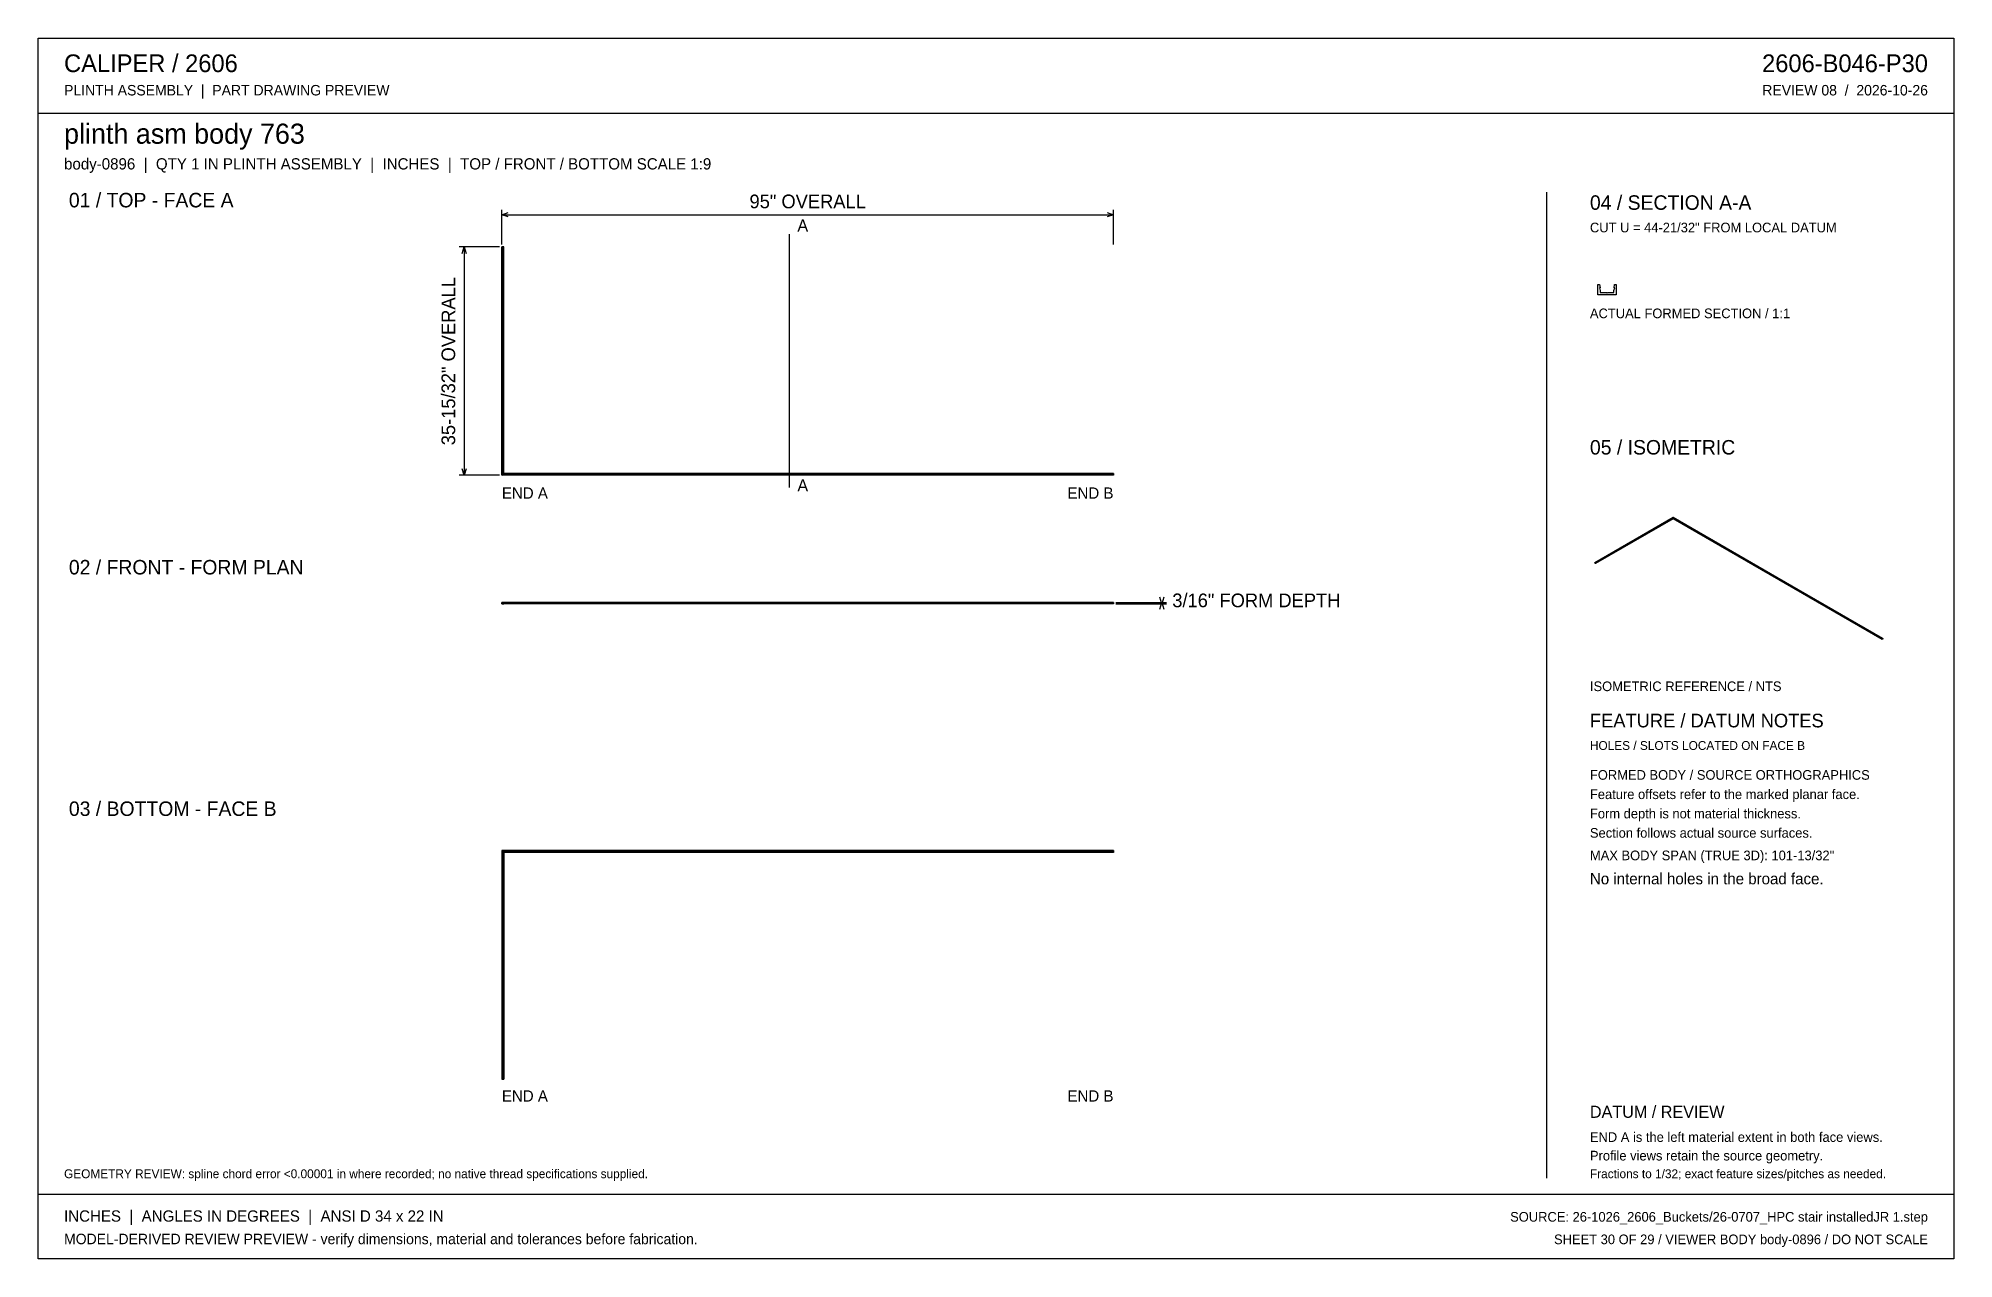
# Model space of a CAD drawing. Header units: inches. Extents: x 4 to 302, y 4 to 194.
import ezdxf
from ezdxf.enums import TextEntityAlignment as Align

# ---------------------------------------------------------------- set-up
doc = ezdxf.new("R2010")
doc.units = ezdxf.units.IN
doc.header["$MEASUREMENT"] = 0

msp = doc.modelspace()

# ---------------------------------------------------------------- linework, layer by layer
at = {"layer": 'ANNOTATION'}
for p, q in [((76.25, 161.74), (76.25, 167.11)), ((76.25, 166.36), (77.25, 166.68)), ((170.25, 166.68), (171.25, 166.36)), ((171.25, 161.74), (171.25, 167.11)), ((76.25, 166.36), (171.25, 166.36)), ((77.25, 166.05), (76.25, 166.36)), ((171.25, 166.36), (170.25, 166.05)), ((75.88, 161.36), (69.62, 161.36)), ((70.06, 160.36), (70.38, 161.36)), ((70.38, 161.36), (70.38, 125.89)), ((70.38, 161.36), (70.69, 160.36)), ((120.9, 163.36), (120.9, 124.01)), ((75.88, 125.89), (69.62, 125.89)), ((70.38, 125.89), (70.06, 126.89)), ((70.69, 126.89), (70.38, 125.89)), ((171.62, 106.12), (179.5, 106.12)), ((171.62, 105.95), (179.5, 105.95)), ((178.75, 105.95), (178.44, 106.95)), ((178.44, 105.12), (178.75, 106.12)), ((179.06, 106.95), (178.75, 105.95)), ((178.75, 106.12), (178.75, 105.95)), ((178.75, 106.12), (179.06, 105.12))]:
    msp.add_line(p, q, dxfattribs=at)
at = {"layer": 'OUTLINE'}
for p, q in [((4.25, 193.75), (301.75, 193.75)), ((4.25, 4.25), (4.25, 193.75)), ((301.75, 193.75), (301.75, 4.25)), ((4.25, 182.12), (301.75, 182.12)), ((238.5, 169.88), (238.5, 16.75)), ((76.25, 125.89), (76.25, 161.36)), ((76.25, 161.36), (76.28, 161.36)), ((76.25, 125.89), (76.25, 161.36)), ((76.56, 161.36), (76.25, 161.36)), ((76.28, 161.36), (76.29, 161.36)), ((76.28, 125.91), (76.28, 161.36)), ((76.29, 161.36), (76.28, 161.36)), ((76.28, 161.36), (76.29, 161.36)), ((76.28, 125.92), (76.28, 161.36)), ((76.29, 125.92), (76.29, 161.36)), ((76.29, 125.93), (76.29, 161.36)), ((76.29, 125.93), (76.29, 161.36)), ((76.29, 161.36), (76.4, 161.36)), ((76.4, 126.03), (76.4, 161.36)), ((76.4, 161.36), (76.41, 161.36)), ((76.41, 161.36), (76.42, 161.36)), ((76.41, 126.04), (76.41, 161.36)), ((76.42, 126.05), (76.42, 161.36)), ((76.42, 161.36), (76.53, 161.36)), ((76.53, 161.36), (76.54, 161.36)), ((76.53, 161.36), (76.54, 161.36)), ((76.53, 126.16), (76.53, 161.36)), ((76.53, 126.16), (76.53, 161.36)), ((76.53, 126.16), (76.53, 161.36)), ((76.54, 161.36), (76.53, 161.36)), ((76.54, 161.36), (76.56, 161.36)), ((76.54, 126.17), (76.54, 161.36)), ((76.54, 126.18), (76.54, 161.36)), ((76.56, 126.2), (76.56, 161.36)), ((76.56, 126.2), (76.56, 161.36)), ((246.5, 153.91), (246.5, 155.5)), ((246.5, 155.5), (246.76, 155.5)), ((246.74, 154.99), (246.85, 154.59)), ((246.84, 154.99), (246.74, 154.99)), ((246.76, 155.5), (246.84, 154.99)), ((248.98, 154.59), (249.1, 154.99)), ((248.99, 154.99), (249.08, 155.5)), ((249.1, 154.99), (248.99, 154.99)), ((249.08, 155.5), (249.33, 155.5)), ((249.33, 155.5), (249.33, 153.91)), ((249.33, 153.91), (246.5, 153.91)), ((246.85, 154.59), (246.85, 154.27)), ((246.85, 154.27), (247.83, 154.27)), ((247.83, 154.27), (247.92, 154.18)), ((247.92, 154.18), (248.01, 154.27)), ((248.01, 154.27), (248.98, 154.27)), ((248.98, 154.27), (248.98, 154.59)), ((76.25, 125.89), (76.56, 126.2)), ((76.28, 125.92), (76.25, 125.89)), ((171.25, 125.89), (76.25, 125.89)), ((171.25, 125.89), (76.25, 125.89)), ((76.29, 125.93), (76.28, 125.91)), ((76.28, 125.91), (76.29, 125.92)), ((76.29, 125.92), (76.28, 125.92)), ((171.25, 125.92), (76.28, 125.92)), ((171.25, 125.91), (76.28, 125.91)), ((76.4, 126.03), (76.29, 125.93)), ((171.25, 125.93), (76.29, 125.93)), ((171.25, 125.93), (76.29, 125.93)), ((171.25, 125.92), (76.29, 125.92)), ((76.41, 126.04), (76.4, 126.03)), ((171.25, 126.03), (76.4, 126.03)), ((76.42, 126.05), (76.41, 126.04)), ((171.25, 126.04), (76.41, 126.04)), ((76.53, 126.16), (76.42, 126.05)), ((171.25, 126.05), (76.42, 126.05)), ((76.53, 126.16), (76.54, 126.18)), ((76.54, 126.18), (76.53, 126.16)), ((76.54, 126.17), (76.53, 126.16)), ((171.25, 126.16), (76.53, 126.16)), ((171.25, 126.16), (76.53, 126.16)), ((171.25, 126.16), (76.53, 126.16)), ((76.56, 126.2), (76.54, 126.17)), ((171.25, 126.18), (76.54, 126.18)), ((171.25, 126.17), (76.54, 126.17)), ((171.25, 126.2), (76.56, 126.2)), ((171.25, 126.2), (76.56, 126.2)), ((171.25, 126.2), (171.25, 125.89)), ((171.25, 126.17), (171.25, 126.2)), ((171.25, 126.16), (171.25, 126.18)), ((171.25, 126.18), (171.25, 126.16)), ((171.25, 126.16), (171.25, 126.17)), ((171.25, 126.05), (171.25, 126.16)), ((171.25, 126.04), (171.25, 126.05)), ((171.25, 126.03), (171.25, 126.04)), ((171.25, 125.93), (171.25, 126.03)), ((171.25, 125.91), (171.25, 125.93)), ((171.25, 125.92), (171.25, 125.92)), ((171.25, 125.92), (171.25, 125.91)), ((171.25, 125.89), (171.25, 125.92)), ((258.17, 119.35), (246, 112.32)), ((258.17, 119.28), (246, 112.25)), ((258.17, 119.32), (246.01, 112.3)), ((258.17, 119.3), (246.01, 112.28)), ((258.17, 119.29), (246.01, 112.27)), ((258.17, 119.28), (246.01, 112.27)), ((258.17, 119.27), (246.01, 112.25)), ((258.17, 119.27), (246.05, 112.28)), ((258.17, 119.27), (246.05, 112.28)), ((258.17, 119.27), (246.06, 112.27)), ((258.17, 119.22), (246.09, 112.25)), ((258.17, 119.21), (246.09, 112.24)), ((258.17, 119.19), (246.09, 112.22)), ((258.17, 119.19), (246.1, 112.22)), ((258.17, 119.16), (246.1, 112.2)), ((258.17, 119.22), (246.11, 112.26)), ((258.17, 119.15), (246.11, 112.19)), ((258.17, 119.28), (258.17, 119.35)), ((290.75, 100.54), (258.17, 119.35)), ((258.17, 119.35), (258.17, 119.22)), ((258.17, 119.32), (258.17, 119.3)), ((290.74, 100.51), (258.17, 119.32)), ((258.17, 119.27), (258.17, 119.32)), ((258.17, 119.3), (258.17, 119.29)), ((290.74, 100.5), (258.17, 119.3)), ((258.17, 119.29), (258.17, 119.28)), ((290.74, 100.48), (258.17, 119.29)), ((290.74, 100.48), (258.17, 119.28)), ((258.17, 119.28), (258.17, 119.27)), ((290.75, 100.47), (258.17, 119.28)), ((258.17, 119.27), (258.17, 119.28)), ((290.7, 100.49), (258.17, 119.27)), ((258.17, 119.27), (258.17, 119.27)), ((290.7, 100.49), (258.17, 119.27)), ((258.17, 119.22), (258.17, 119.27)), ((290.74, 100.46), (258.17, 119.27)), ((290.69, 100.49), (258.17, 119.27)), ((258.17, 119.21), (258.17, 119.22)), ((290.64, 100.47), (258.17, 119.22)), ((258.17, 119.22), (258.17, 119.15)), ((290.66, 100.46), (258.17, 119.22)), ((258.17, 119.19), (258.17, 119.21)), ((290.66, 100.45), (258.17, 119.21)), ((290.66, 100.43), (258.17, 119.19)), ((258.17, 119.19), (258.17, 119.19)), ((290.65, 100.43), (258.17, 119.19)), ((258.17, 119.16), (258.17, 119.19)), ((258.17, 119.15), (258.17, 119.16)), ((290.65, 100.41), (258.17, 119.16)), ((290.64, 100.4), (258.17, 119.15)), ((246, 112.32), (246, 112.25)), ((246.11, 112.26), (246, 112.32)), ((246, 112.25), (246.01, 112.25)), ((246.01, 112.28), (246.01, 112.3)), ((246.01, 112.3), (246.05, 112.28)), ((246.01, 112.27), (246.01, 112.28)), ((246.01, 112.27), (246.01, 112.27)), ((246.01, 112.25), (246.01, 112.27)), ((246.05, 112.28), (246.06, 112.27)), ((246.05, 112.28), (246.05, 112.28)), ((246.06, 112.27), (246.09, 112.25)), ((246.09, 112.25), (246.09, 112.24)), ((246.09, 112.24), (246.1, 112.22)), ((246.09, 112.22), (246.1, 112.2)), ((246.1, 112.22), (246.09, 112.22)), ((246.1, 112.2), (246.11, 112.19)), ((246.11, 112.19), (246.11, 112.26)), ((76.25, 106.12), (76.28, 106.12)), ((76.25, 106.12), (76.25, 105.95)), ((171.25, 106.12), (76.25, 106.12)), ((76.25, 105.95), (76.25, 106.12)), ((76.28, 106.12), (76.25, 106.12)), ((171.25, 105.95), (76.25, 105.95)), ((76.25, 105.95), (76.56, 105.95)), ((76.56, 105.95), (76.25, 105.95)), ((76.29, 106.07), (76.28, 106.12)), ((76.28, 106.12), (76.29, 106.07)), ((171.25, 106.12), (76.28, 106.12)), ((76.28, 106.07), (76.29, 106.07)), ((76.29, 106.02), (76.28, 106.07)), ((76.28, 106.07), (76.29, 106.02)), ((171.25, 106.07), (76.28, 106.07)), ((76.29, 106.07), (76.28, 106.07)), ((171.25, 106.07), (76.29, 106.07)), ((76.29, 106.02), (76.29, 105.99)), ((76.29, 105.99), (76.29, 106.02)), ((171.25, 106.02), (76.29, 106.02)), ((171.25, 105.99), (76.29, 105.99)), ((76.4, 105.99), (76.29, 105.99)), ((76.29, 105.99), (76.4, 105.99)), ((171.25, 105.99), (76.4, 105.99)), ((76.4, 105.99), (76.41, 105.98)), ((76.41, 105.98), (76.4, 105.99)), ((76.41, 105.98), (76.42, 105.99)), ((76.42, 105.99), (76.41, 105.98)), ((171.25, 105.98), (76.41, 105.98)), ((76.53, 105.99), (76.42, 105.99)), ((76.42, 105.99), (76.53, 105.99)), ((171.25, 105.99), (76.42, 105.99)), ((76.53, 106.07), (76.54, 106.12)), ((76.54, 106.12), (76.53, 106.07)), ((76.53, 106.02), (76.54, 106.07)), ((171.25, 106.07), (76.53, 106.07)), ((76.53, 106.07), (76.54, 106.07)), ((76.54, 106.07), (76.53, 106.02)), ((76.54, 106.07), (76.53, 106.07)), ((76.53, 106.02), (76.53, 105.99)), ((76.53, 105.99), (76.53, 106.02)), ((171.25, 106.02), (76.53, 106.02)), ((171.25, 105.99), (76.53, 105.99)), ((76.56, 106.12), (76.54, 106.12)), ((76.54, 106.12), (76.56, 106.12)), ((171.25, 106.12), (76.54, 106.12)), ((171.25, 106.07), (76.54, 106.07)), ((76.56, 106.12), (76.56, 105.95)), ((76.56, 105.95), (76.56, 106.12)), ((171.25, 106.12), (76.56, 106.12)), ((171.25, 105.95), (76.56, 105.95)), ((171.25, 106.12), (171.25, 105.95)), ((171.25, 106.07), (171.25, 106.12)), ((171.25, 106.12), (171.25, 106.07)), ((171.25, 105.95), (171.25, 106.12)), ((171.25, 106.02), (171.25, 106.07)), ((171.25, 106.07), (171.25, 106.02)), ((171.25, 106.02), (171.25, 105.99)), ((171.25, 105.99), (171.25, 106.02)), ((171.25, 105.98), (171.25, 105.99)), ((171.25, 105.99), (171.25, 105.98)), ((290.64, 100.47), (290.75, 100.54)), ((290.64, 100.4), (290.64, 100.47)), ((290.65, 100.41), (290.64, 100.4)), ((290.66, 100.45), (290.65, 100.43)), ((290.66, 100.43), (290.65, 100.41)), ((290.65, 100.43), (290.66, 100.43)), ((290.69, 100.49), (290.66, 100.46)), ((290.66, 100.46), (290.66, 100.45)), ((290.7, 100.49), (290.69, 100.49)), ((290.74, 100.51), (290.7, 100.49)), ((290.7, 100.49), (290.7, 100.49)), ((290.74, 100.5), (290.74, 100.51)), ((290.74, 100.48), (290.74, 100.5)), ((290.74, 100.46), (290.74, 100.48)), ((290.74, 100.48), (290.74, 100.48)), ((290.75, 100.47), (290.74, 100.46)), ((290.75, 100.54), (290.75, 100.47)), ((76.25, 67.61), (76.25, 32.14)), ((171.25, 67.61), (76.25, 67.61)), ((171.25, 67.61), (76.25, 67.61)), ((76.25, 67.61), (76.25, 32.14)), ((76.28, 67.58), (76.25, 67.61)), ((76.25, 67.61), (76.56, 67.3)), ((76.28, 67.59), (76.29, 67.58)), ((76.29, 67.57), (76.28, 67.59)), ((171.25, 67.59), (76.28, 67.59)), ((76.28, 67.59), (76.28, 32.14)), ((76.29, 67.58), (76.28, 67.58)), ((171.25, 67.58), (76.28, 67.58)), ((76.28, 67.58), (76.28, 32.14)), ((171.25, 67.58), (76.29, 67.58)), ((76.29, 67.58), (76.29, 32.14)), ((76.29, 67.57), (76.29, 32.14)), ((76.29, 67.57), (76.29, 32.14)), ((171.25, 67.57), (76.29, 67.57)), ((171.25, 67.57), (76.29, 67.57)), ((76.4, 67.47), (76.29, 67.57)), ((171.25, 67.47), (76.4, 67.47)), ((76.4, 67.47), (76.4, 32.14)), ((76.41, 67.46), (76.4, 67.47)), ((171.25, 67.46), (76.41, 67.46)), ((76.42, 67.45), (76.41, 67.46)), ((76.41, 67.46), (76.41, 32.14)), ((76.42, 67.45), (76.42, 32.14)), ((76.53, 67.34), (76.42, 67.45)), ((171.25, 67.45), (76.42, 67.45)), ((171.25, 67.34), (76.53, 67.34)), ((76.53, 67.34), (76.54, 67.32)), ((76.53, 67.34), (76.53, 32.14)), ((76.53, 67.34), (76.53, 32.14)), ((76.53, 67.34), (76.53, 32.14)), ((76.54, 67.32), (76.53, 67.34)), ((171.25, 67.34), (76.53, 67.34)), ((171.25, 67.34), (76.53, 67.34)), ((76.54, 67.33), (76.53, 67.34)), ((76.56, 67.3), (76.54, 67.33)), ((76.54, 67.33), (76.54, 32.14)), ((171.25, 67.33), (76.54, 67.33)), ((171.25, 67.32), (76.54, 67.32)), ((76.54, 67.32), (76.54, 32.14)), ((171.25, 67.3), (76.56, 67.3)), ((76.56, 67.3), (76.56, 32.14)), ((76.56, 67.3), (76.56, 32.14)), ((171.25, 67.3), (76.56, 67.3)), ((171.25, 67.3), (171.25, 67.61)), ((171.25, 67.61), (171.25, 67.58)), ((171.25, 67.58), (171.25, 67.59)), ((171.25, 67.59), (171.25, 67.57)), ((171.25, 67.58), (171.25, 67.58)), ((171.25, 67.57), (171.25, 67.47)), ((171.25, 67.47), (171.25, 67.46)), ((171.25, 67.46), (171.25, 67.45)), ((171.25, 67.45), (171.25, 67.34)), ((171.25, 67.34), (171.25, 67.33)), ((171.25, 67.34), (171.25, 67.32)), ((171.25, 67.32), (171.25, 67.34)), ((171.25, 67.33), (171.25, 67.3)), ((76.25, 32.14), (76.28, 32.14)), ((76.56, 32.14), (76.25, 32.14)), ((76.28, 32.14), (76.29, 32.14)), ((76.29, 32.14), (76.28, 32.14)), ((76.28, 32.14), (76.29, 32.14)), ((76.29, 32.14), (76.4, 32.14)), ((76.4, 32.14), (76.41, 32.14)), ((76.41, 32.14), (76.42, 32.14)), ((76.42, 32.14), (76.53, 32.14)), ((76.53, 32.14), (76.54, 32.14)), ((76.53, 32.14), (76.54, 32.14)), ((76.54, 32.14), (76.53, 32.14)), ((76.54, 32.14), (76.56, 32.14)), ((4.25, 14.25), (301.75, 14.25)), ((301.75, 4.25), (4.25, 4.25))]:
    msp.add_line(p, q, dxfattribs=at)

# ---------------------------------------------------------------- texts
at = {"layer": 'ANNOTATION'}
for s, height, p in [('CALIPER / 2606', 2.75, (8.25, 188.5)), ('PLINTH ASSEMBLY  |  PART DRAWING PREVIEW', 1.625, (8.25, 184.88)), ('plinth asm body 763', 3.125, (8.25, 177.38)), ('body-0896  |  QTY 1 IN PLINTH ASSEMBLY  |  INCHES  |  TOP / FRONT / BOTTOM SCALE 1:9', 1.75, (8.25, 173.38)), ('01 / TOP - FACE A', 2.25, (9, 167.5)), ('04 / SECTION A-A', 2.25, (245.25, 167.12)), ('A', 1.88, (122.15, 163.74)), ('CUT U = 44-21/32" FROM LOCAL DATUM', 1.5, (245.25, 163.62)), ('ACTUAL FORMED SECTION / 1:1', 1.5, (245.25, 150.29)), ('05 / ISOMETRIC', 2.25, (245.25, 129.12)), ('A', 1.88, (122.15, 123.39)), ('END A', 1.75, (76.25, 122.26)), ('02 / FRONT - FORM PLAN', 2.25, (9, 110.5)), ('3/16" FORM DEPTH', 2.125, (180.38, 105.41)), ('ISOMETRIC REFERENCE / NTS', 1.5, (245.25, 92.38)), ('FEATURE / DATUM NOTES', 2.125, (245.25, 86.75)), ('HOLES / SLOTS LOCATED ON FACE B', 1.375, (245.25, 83.25)), ('FORMED BODY / SOURCE ORTHOGRAPHICS', 1.5, (245.25, 78.62)), ('03 / BOTTOM - FACE B', 2.25, (9, 73)), ('Feature offsets refer to the marked planar face.', 1.5, (245.25, 75.62)), ('Form depth is not material thickness.', 1.5, (245.25, 72.62)), ('Section follows actual source surfaces.', 1.5, (245.25, 69.62)), ('MAX BODY SPAN (TRUE 3D): 101-13/32"', 1.5, (245.25, 66.12)), ('No internal holes in the broad face.', 1.75, (245.25, 62.38)), ('END A', 1.75, (76.25, 28.64)), ('DATUM / REVIEW', 1.875, (245.25, 26.12)), ('END A is the left material extent in both face views.', 1.5, (245.25, 22.38)), ('Profile views retain the source geometry.', 1.5, (245.25, 19.5)), ('GEOMETRY REVIEW: spline chord error <0.00001 in where recorded; no native thread specifications supplied.', 1.375, (8.25, 16.75)), ('Fractions to 1/32; exact feature sizes/pitches as needed.', 1.375, (245.25, 16.75)), ('INCHES  |  ANGLES IN DEGREES  |  ANSI D 34 x 22 IN', 1.75, (8.25, 10)), ('MODEL-DERIVED REVIEW PREVIEW - verify dimensions, material and tolerances before fabrication.', 1.625, (8.25, 6.5))]:
    msp.add_text(s, height=height, dxfattribs=at).set_placement(p)
for s, height, p in [('2606-B046-P30', 2.75, (297.75, 188.5)), ('REVIEW 08  /  2026-10-26', 1.625, (297.75, 184.88)), ('END B', 1.75, (171.25, 122.26)), ('END B', 1.75, (171.25, 28.64)), ('SOURCE: 26-1026_2606_Buckets/26-0707_HPC stair installedJR 1.step', 1.5, (297.75, 10)), ('SHEET 30 OF 29 / VIEWER BODY body-0896 / DO NOT SCALE', 1.5, (297.75, 6.5))]:
    msp.add_text(s, height=height, dxfattribs=at).set_placement(p, align=Align.RIGHT)
msp.add_text('95" OVERALL', height=2.125, dxfattribs=at).set_placement((123.75, 167.36), align=Align.CENTER)
msp.add_text('35-15/32" OVERALL', height=2.125, rotation=90, dxfattribs=at).set_placement((69, 143.62), align=Align.CENTER)

doc.saveas('drawing.dxf')
